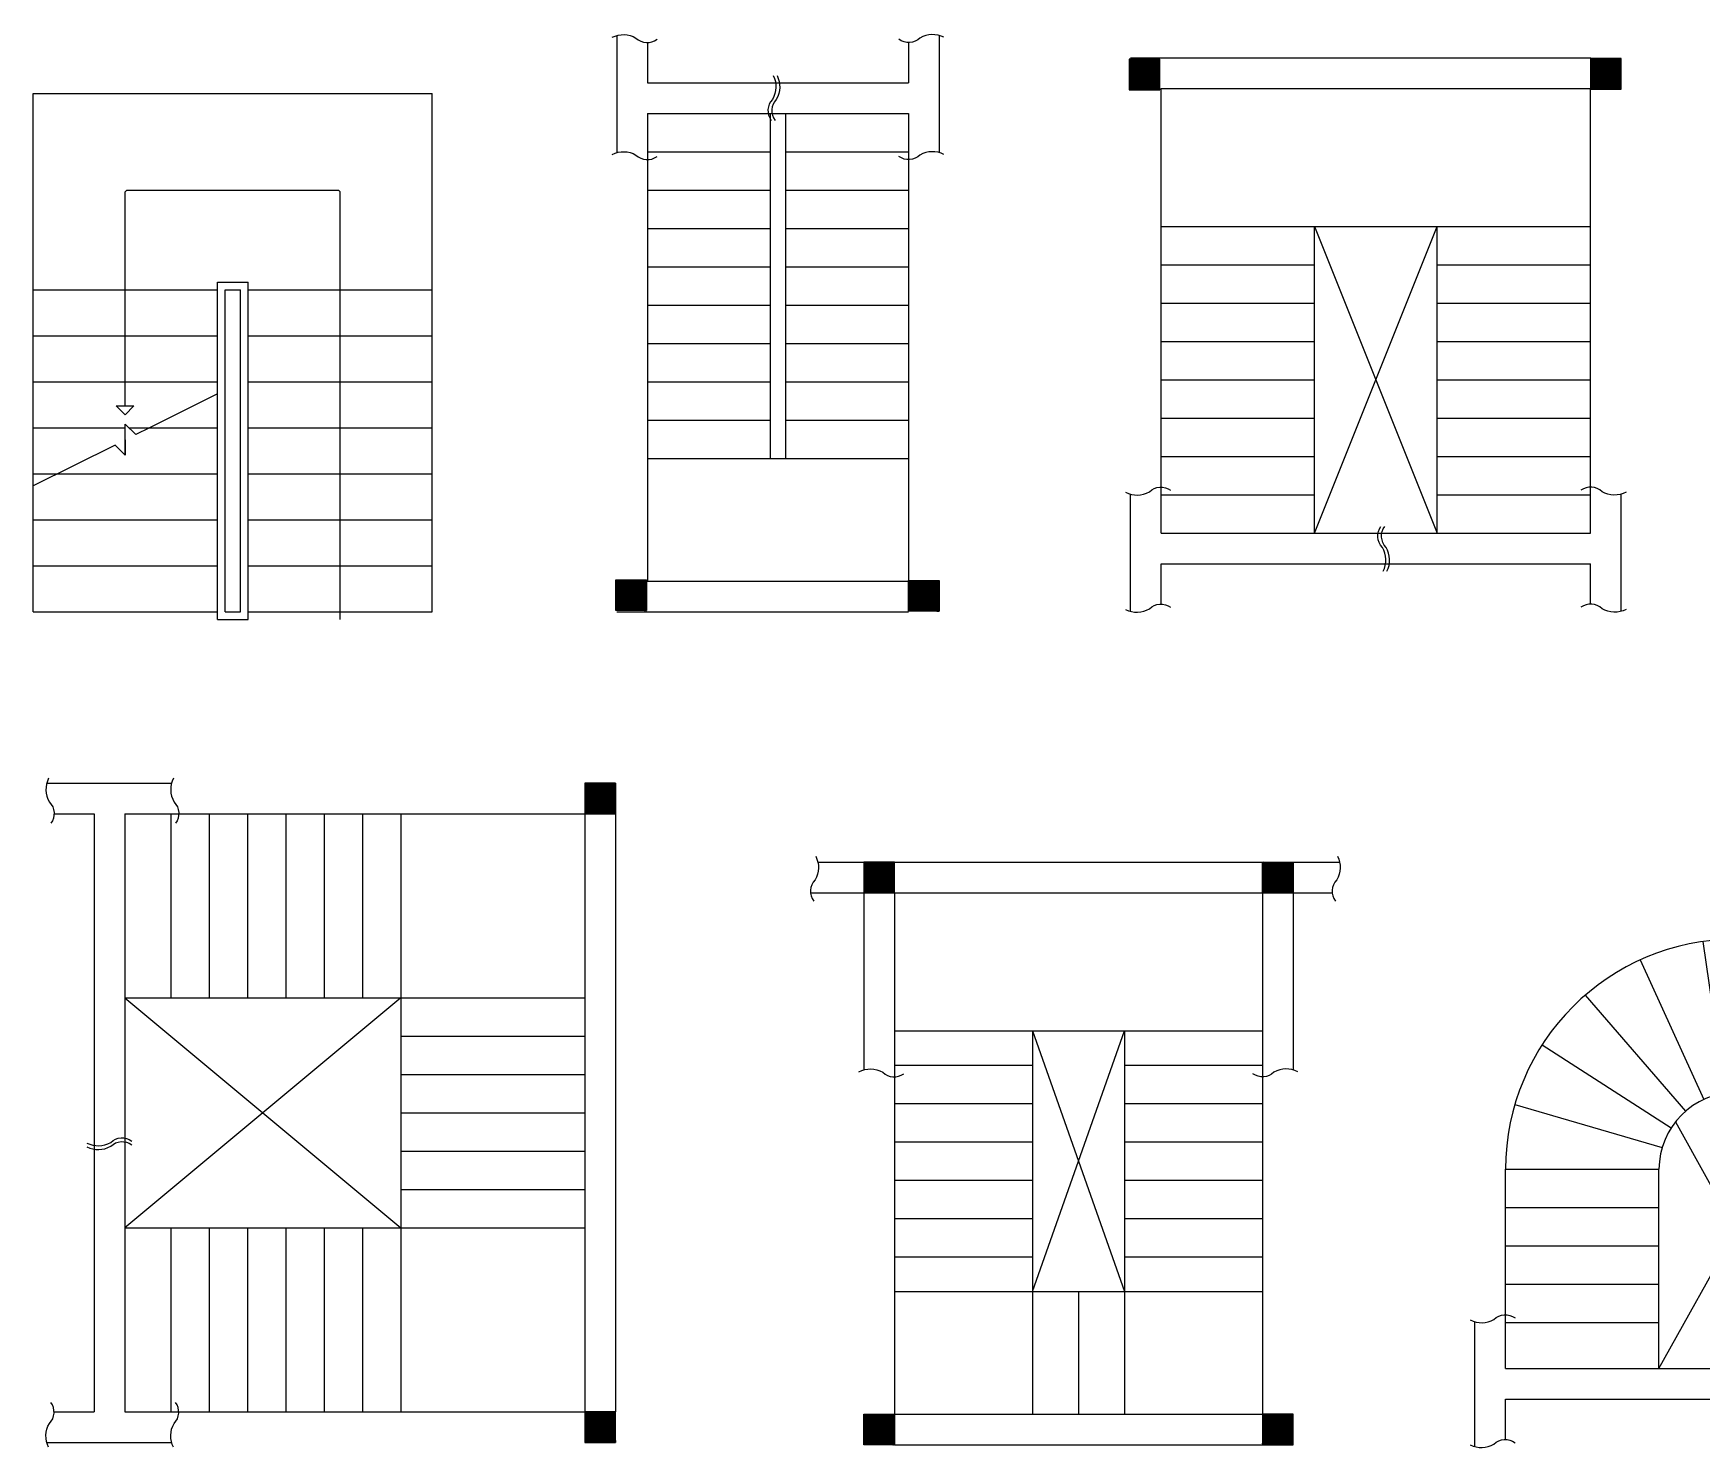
# Model space of a CAD drawing. Header units: millimetres. Extents: x 21.2 to 50.9, y 4.4 to 20.1.
# Drawn here: x 32.21 to 43.09, y 4.39 to 13.62 of the extents above; entities that cross this region are included whole.
import ezdxf

# ---------------------------------------------------------------- set-up
doc = ezdxf.new("R2010")
doc.units = ezdxf.units.MM

# ---------------------------------------------------------------- blocks, each defined once
blk = doc.blocks.new('A$C7A17705F')
at = {"color": 0}
for p, q in [((0, 3430), (2600, 3430)), ((600, 2790), (610, 2800)), ((600, 1393), (600, 2790)), ((610, 2800), (1990, 2800)), ((1990, 2800), (2000, 2790)), ((2000, 0), (2000, 2790)), ((1200, 1472), (1200, 2200)), ((1200, 2200), (1400, 2200)), ((1400, 0), (1400, 2200)), ((0, 2150), (1200, 2150)), ((1250, 50), (1250, 2150)), ((1250, 2150), (1350, 2150)), ((1350, 50), (1350, 2150)), ((1400, 2150), (2600, 2150)), ((0, 1850), (1200, 1850)), ((1400, 1850), (2600, 1850)), ((0, 1550), (1200, 1550)), ((1400, 1550), (2600, 1550)), ((1200, 0), (1200, 1472)), ((0, 1250), (600, 1250)), ((600, 1172), (600, 1275)), ((625, 1250), (757, 1250)), ((757, 1250), (1200, 1250)), ((1400, 1250), (2600, 1250)), ((600, 1072), (600, 1172)), ((0, 950), (1200, 950)), ((1400, 950), (2600, 950)), ((0, 650), (1200, 650)), ((1400, 650), (2600, 650)), ((0, 350), (1200, 350)), ((1400, 350), (2600, 350)), ((0, 50), (1200, 50)), ((1250, 50), (1350, 50)), ((1400, 50), (2600, 50)), ((1200, 0), (1400, 0))]:
    blk.add_line(p, q, dxfattribs=at)
for p, q in [((0, 50), (0, 3430)), ((2600, 2150), (2600, 3430)), ((2600, 50), (2600, 2150)), ((1200, 1472), (757, 1250)), ((540, 1393), (656, 1393)), ((598, 1335), (540, 1393)), ((656, 1393), (598, 1335)), ((669, 1206), (600, 1275)), ((757, 1250), (669, 1206)), ((533, 1138), (0, 872)), ((600, 1072), (533, 1138)), ((600, 1172), (600, 1072))]:
    blk.add_line(p, q)
blk = doc.blocks.new('*X33')
at = {"color": 0}
for p, q in [((30550, 32250), (30750, 32450)), ((30550, 32251), (30749, 32450)), ((30550, 32253), (30747, 32450)), ((30550, 32254), (30746, 32450)), ((30550, 32256), (30744, 32450)), ((30550, 32257), (30743, 32450)), ((30550, 32258), (30742, 32450)), ((30550, 32260), (30740, 32450)), ((30550, 32261), (30739, 32450)), ((30550, 32263), (30737, 32450)), ((30550, 32264), (30736, 32450)), ((30550, 32266), (30734, 32450)), ((30550, 32267), (30733, 32450)), ((30550, 32268), (30732, 32450)), ((30550, 32270), (30730, 32450)), ((30550, 32271), (30729, 32450)), ((30550, 32273), (30727, 32450)), ((30550, 32274), (30726, 32450)), ((30550, 32275), (30725, 32450)), ((30550, 32277), (30723, 32450)), ((30550, 32278), (30722, 32450)), ((30550, 32280), (30720, 32450)), ((30550, 32281), (30719, 32450)), ((30550, 32283), (30717, 32450)), ((30550, 32284), (30716, 32450)), ((30550, 32285), (30715, 32450)), ((30550, 32287), (30713, 32450)), ((30550, 32288), (30712, 32450)), ((30550, 32290), (30710, 32450)), ((30550, 32291), (30709, 32450)), ((30550, 32292), (30708, 32450)), ((30550, 32294), (30706, 32450)), ((30550, 32295), (30705, 32450)), ((30550, 32297), (30703, 32450)), ((30550, 32298), (30702, 32450)), ((30550, 32299), (30701, 32450)), ((30550, 32301), (30699, 32450)), ((30550, 32302), (30698, 32450)), ((30550, 32304), (30696, 32450)), ((30550, 32305), (30695, 32450)), ((30550, 32307), (30693, 32450)), ((30550, 32308), (30692, 32450)), ((30550, 32309), (30691, 32450)), ((30550, 32311), (30689, 32450)), ((30550, 32312), (30688, 32450)), ((30550, 32314), (30686, 32450)), ((30550, 32315), (30685, 32450)), ((30550, 32316), (30684, 32450)), ((30550, 32318), (30682, 32450)), ((30550, 32319), (30681, 32450)), ((30550, 32321), (30679, 32450)), ((30550, 32322), (30678, 32450)), ((30550, 32324), (30676, 32450)), ((30550, 32325), (30675, 32450)), ((30550, 32326), (30674, 32450)), ((30550, 32328), (30672, 32450)), ((30550, 32329), (30671, 32450)), ((30550, 32331), (30669, 32450)), ((30550, 32332), (30668, 32450)), ((30550, 32333), (30667, 32450)), ((30550, 32335), (30665, 32450)), ((30550, 32336), (30664, 32450)), ((30550, 32338), (30662, 32450)), ((30550, 32339), (30661, 32450)), ((30550, 32341), (30659, 32450)), ((30550, 32342), (30658, 32450)), ((30550, 32343), (30657, 32450)), ((30550, 32345), (30655, 32450)), ((30550, 32346), (30654, 32450)), ((30550, 32348), (30652, 32450)), ((30550, 32349), (30651, 32450)), ((30550, 32350), (30650, 32450)), ((30550, 32352), (30648, 32450)), ((30550, 32353), (30647, 32450)), ((30550, 32355), (30645, 32450)), ((30550, 32356), (30644, 32450)), ((30550, 32357), (30643, 32450)), ((30550, 32359), (30641, 32450)), ((30550, 32360), (30640, 32450)), ((30550, 32362), (30638, 32450)), ((30550, 32363), (30637, 32450)), ((30550, 32365), (30635, 32450)), ((30550, 32366), (30634, 32450)), ((30550, 32367), (30633, 32450)), ((30550, 32369), (30631, 32450)), ((30550, 32370), (30630, 32450)), ((30550, 32372), (30628, 32450)), ((30550, 32373), (30627, 32450)), ((30550, 32374), (30626, 32450)), ((30550, 32376), (30624, 32450)), ((30550, 32377), (30623, 32450)), ((30550, 32379), (30621, 32450)), ((30550, 32380), (30620, 32450)), ((30550, 32382), (30618, 32450)), ((30550, 32383), (30617, 32450)), ((30550, 32384), (30616, 32450)), ((30550, 32386), (30614, 32450)), ((30550, 32387), (30613, 32450)), ((30550, 32389), (30611, 32450)), ((30550, 32390), (30610, 32450)), ((30550, 32391), (30609, 32450)), ((30550, 32393), (30607, 32450)), ((30550, 32394), (30606, 32450)), ((30550, 32396), (30604, 32450)), ((30550, 32397), (30603, 32450)), ((30550, 32398), (30602, 32450)), ((30550, 32400), (30600, 32450)), ((30550, 32401), (30599, 32450)), ((30550, 32403), (30597, 32450)), ((30550, 32404), (30596, 32450)), ((30550, 32406), (30594, 32450)), ((30550, 32407), (30593, 32450)), ((30550, 32408), (30592, 32450)), ((30550, 32410), (30590, 32450)), ((30550, 32411), (30589, 32450)), ((30550, 32413), (30587, 32450)), ((30550, 32414), (30586, 32450)), ((30550, 32415), (30585, 32450)), ((30550, 32417), (30583, 32450)), ((30550, 32418), (30582, 32450)), ((30550, 32420), (30580, 32450)), ((30550, 32421), (30579, 32450)), ((30550, 32423), (30577, 32450)), ((30550, 32424), (30576, 32450)), ((30550, 32425), (30575, 32450)), ((30550, 32427), (30573, 32450)), ((30550, 32428), (30572, 32450)), ((30550, 32430), (30570, 32450)), ((30550, 32431), (30569, 32450)), ((30550, 32432), (30568, 32450)), ((30550, 32434), (30566, 32450)), ((30550, 32435), (30565, 32450)), ((30550, 32437), (30563, 32450)), ((30550, 32438), (30562, 32450)), ((30550, 32440), (30560, 32450)), ((30550, 32441), (30559, 32450)), ((30550, 32442), (30558, 32450)), ((30550, 32444), (30556, 32450)), ((30550, 32445), (30555, 32450)), ((30550, 32447), (30553, 32450)), ((30550, 32448), (30552, 32450)), ((30550, 32449), (30551, 32450)), ((30551, 32250), (30750, 32449)), ((30553, 32250), (30750, 32447)), ((30554, 32250), (30750, 32446)), ((30556, 32250), (30750, 32444)), ((30557, 32250), (30750, 32443)), ((30558, 32250), (30750, 32442)), ((30560, 32250), (30750, 32440)), ((30561, 32250), (30750, 32439)), ((30563, 32250), (30750, 32437)), ((30564, 32250), (30750, 32436)), ((30566, 32250), (30750, 32434)), ((30567, 32250), (30750, 32433)), ((30568, 32250), (30750, 32432)), ((30570, 32250), (30750, 32430)), ((30571, 32250), (30750, 32429)), ((30573, 32250), (30750, 32427)), ((30574, 32250), (30750, 32426)), ((30575, 32250), (30750, 32425)), ((30577, 32250), (30750, 32423)), ((30578, 32250), (30750, 32422)), ((30580, 32250), (30750, 32420)), ((30581, 32250), (30750, 32419)), ((30583, 32250), (30750, 32417)), ((30584, 32250), (30750, 32416)), ((30585, 32250), (30750, 32415)), ((30587, 32250), (30750, 32413)), ((30588, 32250), (30750, 32412)), ((30590, 32250), (30750, 32410)), ((30591, 32250), (30750, 32409)), ((30592, 32250), (30750, 32408)), ((30594, 32250), (30750, 32406)), ((30595, 32250), (30750, 32405)), ((30597, 32250), (30750, 32403)), ((30598, 32250), (30750, 32402)), ((30599, 32250), (30750, 32401)), ((30601, 32250), (30750, 32399)), ((30602, 32250), (30750, 32398)), ((30604, 32250), (30750, 32396)), ((30605, 32250), (30750, 32395)), ((30607, 32250), (30750, 32393)), ((30608, 32250), (30750, 32392)), ((30609, 32250), (30750, 32391)), ((30611, 32250), (30750, 32389)), ((30612, 32250), (30750, 32388)), ((30614, 32250), (30750, 32386)), ((30615, 32250), (30750, 32385)), ((30616, 32250), (30750, 32384)), ((30618, 32250), (30750, 32382)), ((30619, 32250), (30750, 32381)), ((30621, 32250), (30750, 32379)), ((30622, 32250), (30750, 32378)), ((30624, 32250), (30750, 32376)), ((30625, 32250), (30750, 32375)), ((30626, 32250), (30750, 32374)), ((30628, 32250), (30750, 32372)), ((30629, 32250), (30750, 32371)), ((30631, 32250), (30750, 32369)), ((30632, 32250), (30750, 32368)), ((30633, 32250), (30750, 32367)), ((30635, 32250), (30750, 32365)), ((30636, 32250), (30750, 32364)), ((30638, 32250), (30750, 32362)), ((30639, 32250), (30750, 32361)), ((30641, 32250), (30750, 32359)), ((30642, 32250), (30750, 32358)), ((30643, 32250), (30750, 32357)), ((30645, 32250), (30750, 32355)), ((30646, 32250), (30750, 32354)), ((30648, 32250), (30750, 32352)), ((30649, 32250), (30750, 32351)), ((30650, 32250), (30750, 32350)), ((30652, 32250), (30750, 32348)), ((30653, 32250), (30750, 32347)), ((30655, 32250), (30750, 32345)), ((30656, 32250), (30750, 32344)), ((30657, 32250), (30750, 32343)), ((30659, 32250), (30750, 32341)), ((30660, 32250), (30750, 32340)), ((30662, 32250), (30750, 32338)), ((30663, 32250), (30750, 32337)), ((30665, 32250), (30750, 32335)), ((30666, 32250), (30750, 32334)), ((30667, 32250), (30750, 32333)), ((30669, 32250), (30750, 32331)), ((30670, 32250), (30750, 32330)), ((30672, 32250), (30750, 32328)), ((30673, 32250), (30750, 32327)), ((30674, 32250), (30750, 32326)), ((30676, 32250), (30750, 32324)), ((30677, 32250), (30750, 32323)), ((30679, 32250), (30750, 32321)), ((30680, 32250), (30750, 32320)), ((30682, 32250), (30750, 32318)), ((30683, 32250), (30750, 32317)), ((30684, 32250), (30750, 32316)), ((30686, 32250), (30750, 32314)), ((30687, 32250), (30750, 32313)), ((30689, 32250), (30750, 32311)), ((30690, 32250), (30750, 32310)), ((30691, 32250), (30750, 32309)), ((30693, 32250), (30750, 32307)), ((30694, 32250), (30750, 32306)), ((30696, 32250), (30750, 32304)), ((30697, 32250), (30750, 32303)), ((30698, 32250), (30750, 32302)), ((30700, 32250), (30750, 32300)), ((30701, 32250), (30750, 32299)), ((30703, 32250), (30750, 32297)), ((30704, 32250), (30750, 32296)), ((30706, 32250), (30750, 32294)), ((30707, 32250), (30750, 32293)), ((30708, 32250), (30750, 32292)), ((30710, 32250), (30750, 32290)), ((30711, 32250), (30750, 32289)), ((30713, 32250), (30750, 32287)), ((30714, 32250), (30750, 32286)), ((30715, 32250), (30750, 32285)), ((30717, 32250), (30750, 32283)), ((30718, 32250), (30750, 32282)), ((30720, 32250), (30750, 32280)), ((30721, 32250), (30750, 32279)), ((30723, 32250), (30750, 32277)), ((30724, 32250), (30750, 32276)), ((30725, 32250), (30750, 32275)), ((30727, 32250), (30750, 32273)), ((30728, 32250), (30750, 32272)), ((30730, 32250), (30750, 32270)), ((30731, 32250), (30750, 32269)), ((30732, 32250), (30750, 32268)), ((30734, 32250), (30750, 32266)), ((30735, 32250), (30750, 32265)), ((30737, 32250), (30750, 32263)), ((30738, 32250), (30750, 32262)), ((30740, 32250), (30750, 32260)), ((30741, 32250), (30750, 32259)), ((30742, 32250), (30750, 32258)), ((30744, 32250), (30750, 32256)), ((30745, 32250), (30750, 32255)), ((30747, 32250), (30750, 32253)), ((30748, 32250), (30750, 32252)), ((30749, 32250), (30750, 32251))]:
    blk.add_line(p, q, dxfattribs=at)
blk = doc.blocks.new('*U32')
at = {"color": 0}
for p, q in [((0, 0), (0, 200)), ((0, 200), (200, 200)), ((200, 200), (200, 0)), ((200, 0), (0, 0))]:
    blk.add_line(p, q, dxfattribs=at)
blk = doc.blocks.new('*U34')
blk.add_blockref('*X33', (-30550, -32250))
at = {"color": 0}
blk.add_blockref('*U32', (0, 0), dxfattribs=at)
blk = doc.blocks.new('COT')
at = {"color": 0, "linetype": 'ByBlock'}
blk.add_blockref('*U34', (-100, -100), dxfattribs=at)
blk = doc.blocks.new('A$C0C1273EC')
for points in [[(0, 3747, -0.256301), (155, 3742, 0.370366), (293, 3734)], [(2163, 3747, 0.256301), (2007, 3742, -0.370366), (1869, 3734)], [(1050, 3498, -0.256301), (1045, 3342, 0.370366), (1037, 3205)], [(1075, 3498, -0.256301), (1070, 3342, 0.370366), (1062, 3205)], [(0, 2983, -0.256301), (155, 2979, 0.370366), (293, 2970)], [(2163, 2983, 0.256301), (2007, 2979, -0.370366), (1869, 2970)]]:
    blk.add_lwpolyline(points, format="xyb")
for points in [[(31, 3759), (31, 2996)], [(231, 3712), (231, 3450)], [(1931, 3712), (1931, 3450)], [(2131, 3759), (2131, 2996)], [(231, 3450), (1314, 3450)], [(939, 3450), (1931, 3450)], [(231, 3250), (231, 200)], [(231, 3250), (1265, 3250)], [(890, 3250), (1931, 3250)], [(1031, 3250), (1031, 1000)], [(1131, 3250), (1131, 1000)], [(1931, 3250), (1931, 200)], [(231, 3000), (1031, 3000)], [(1131, 3000), (1931, 3000)], [(231, 2750), (1031, 2750)], [(1131, 2750), (1931, 2750)], [(231, 2500), (1031, 2500)], [(1131, 2500), (1931, 2500)], [(231, 2250), (1031, 2250)], [(1131, 2250), (1931, 2250)], [(231, 2000), (1031, 2000)], [(1131, 2000), (1931, 2000)], [(231, 1750), (1031, 1750)], [(1131, 1750), (1931, 1750)], [(231, 1500), (1031, 1500)], [(1131, 1500), (1931, 1500)], [(231, 1250), (1031, 1250)], [(1131, 1250), (1931, 1250)], [(231, 1000), (1931, 1000)], [(231, 200), (1931, 200)], [(31, 0), (1933, 0)]]:
    blk.add_lwpolyline(points)
for p in [(123, 109), (2031, 104)]:
    blk.add_blockref('COT', p)
blk = doc.blocks.new('A$C59F82635')
for p, q in [((1231, 513), (2031, 2513)), ((1231, 2513), (2031, 513))]:
    blk.add_line(p, q)
for points in [[(31, 3613), (3033, 3613)], [(231, 513), (231, 3413)], [(231, 3413), (3031, 3413)], [(3031, 513), (3031, 3413)], [(231, 2513), (3031, 2513)], [(1231, 513), (1231, 2513)], [(2031, 513), (2031, 2513)], [(231, 2263), (1231, 2263)], [(2031, 2263), (3031, 2263)], [(231, 2013), (1231, 2013)], [(2031, 2013), (3031, 2013)], [(231, 1763), (1231, 1763)], [(2031, 1763), (3031, 1763)], [(231, 1513), (1231, 1513)], [(2031, 1513), (3031, 1513)], [(231, 1263), (1231, 1263)], [(2031, 1263), (3031, 1263)], [(231, 1013), (1231, 1013)], [(231, 1013), (1231, 1013)], [(2031, 1013), (3031, 1013)], [(2031, 1013), (3031, 1013)], [(31, 4), (31, 767)], [(231, 763), (1231, 763)], [(2031, 763), (3031, 763)], [(3231, 4), (3231, 767)], [(231, 513), (2165, 513)], [(1090, 513), (3031, 513)], [(231, 313), (2214, 313)], [(231, 51), (231, 313)], [(1139, 313), (3031, 313)], [(3031, 51), (3031, 313)]]:
    blk.add_lwpolyline(points)
for points in [[(0, 780, 0.256301), (155, 784, -0.370366), (293, 793)], [(3263, 780, -0.256301), (3107, 784, 0.370366), (2969, 793)], [(1679, 265, 0.256301), (1674, 421, -0.370366), (1665, 558)], [(1704, 265, 0.256301), (1699, 421, -0.370366), (1690, 558)], [(0, 16, 0.256301), (155, 21, -0.370366), (293, 30)], [(3263, 16, -0.256301), (3107, 21, 0.370366), (2969, 30)]]:
    blk.add_lwpolyline(points, format="xyb")
at = {"xscale": -1, "rotation": 180}
for p in [(123, 3505), (3131, 3509)]:
    blk.add_blockref('COT', p, dxfattribs=at)
blk = doc.blocks.new('A$C3F055ED7')
for p, q in [((48, 3800), (3451, 3800)), ((347, 3800), (347, 2446)), ((3147, 3800), (3147, 2446)), ((0, 3600), (3403, 3600)), ((547, 3600), (547, 2700)), ((2947, 3600), (2947, 2700)), ((547, 2700), (547, 200)), ((547, 2700), (2947, 2700)), ((1447, 2700), (2047, 1000)), ((1447, 1000), (2047, 2700)), ((1447, 2700), (1447, 200)), ((2047, 2700), (2047, 200)), ((2947, 2700), (2947, 200)), ((547, 2475), (1447, 2475)), ((2047, 2475), (2947, 2475)), ((547, 2225), (1447, 2225)), ((547, 2225), (1447, 2225)), ((2047, 2225), (2947, 2225)), ((2047, 2225), (2947, 2225)), ((547, 1975), (1447, 1975)), ((2047, 1975), (2947, 1975)), ((547, 1725), (1447, 1725)), ((2047, 1725), (2947, 1725)), ((547, 1475), (1447, 1475)), ((2047, 1475), (2947, 1475)), ((547, 1225), (1447, 1225)), ((2047, 1225), (2947, 1225)), ((547, 1000), (2947, 1000)), ((1747, 1000), (1747, 200)), ((547, 200), (2947, 200)), ((547, 0), (2947, 0))]:
    blk.add_line(p, q)
for points in [[(34, 3838, -0.256301), (30, 3683, 0.370366), (21, 3545)], [(3437, 3838, -0.256301), (3432, 3683, 0.370366), (3423, 3545)], [(315, 2433, -0.256301), (471, 2429, 0.370366), (608, 2420)], [(3178, 2433, 0.256301), (3022, 2429, -0.370366), (2885, 2420)]]:
    blk.add_lwpolyline(points, format="xyb")
at = {"xscale": -1, "rotation": 180}
blk.add_blockref('COT', (447, 3700), dxfattribs=at)
at = {"rotation": 180}
blk.add_blockref('COT', (3047, 3700), dxfattribs=at)
blk.add_blockref('COT', (447, 100))
at = {"xscale": -1}
blk.add_blockref('COT', (3047, 100), dxfattribs=at)
blk = doc.blocks.new('A$C4B0B7235')
for p, q in [((2313, 2931), (513, 1431)), ((513, 2931), (2313, 1431))]:
    blk.add_line(p, q)
for points in [[(16, 4363, 0.256301), (21, 4207, -0.370366), (30, 4069)], [(830, 4363, 0.256301), (834, 4207, -0.370366), (843, 4069)], [(265, 1984, 0.256301), (421, 1988, -0.370366), (558, 1997)], [(265, 1959, 0.256301), (421, 1963, -0.370366), (558, 1972)], [(16, 0, -0.256301), (21, 155, 0.370366), (30, 293)], [(830, 0, -0.256301), (834, 155, 0.370366), (843, 293)]]:
    blk.add_lwpolyline(points, format="xyb")
for points in [[(4, 4331), (817, 4331)], [(3713, 4331), (3713, 230)], [(51, 4131), (313, 4131)], [(313, 4131), (313, 1249)], [(513, 4131), (3513, 4131)], [(513, 4131), (513, 1298)], [(813, 4131), (813, 2931)], [(1063, 4131), (1063, 2931)], [(1313, 4131), (1313, 2931)], [(1563, 4131), (1563, 2931)], [(1813, 4131), (1813, 2931)], [(2063, 4131), (2063, 2931)], [(2313, 4131), (2313, 231)], [(3513, 4131), (3513, 231)], [(513, 3073), (513, 231)], [(313, 3024), (313, 231)], [(513, 2931), (3513, 2931)], [(2313, 2681), (3513, 2681)], [(2313, 2431), (3513, 2431)], [(2313, 2181), (3513, 2181)], [(2313, 1931), (3513, 1931)], [(2313, 1681), (3513, 1681)], [(513, 1431), (3513, 1431)], [(813, 1431), (813, 231)], [(1063, 1431), (1063, 231)], [(1313, 1431), (1313, 231)], [(1563, 1431), (1563, 231)], [(1813, 1431), (1813, 231)], [(2063, 1431), (2063, 231)], [(51, 231), (313, 231)], [(513, 231), (3513, 231)], [(4, 31), (817, 31)]]:
    blk.add_lwpolyline(points)
at = {"xscale": -1, "rotation": 90}
for p in [(3612, 4231), (3613, 132)]:
    blk.add_blockref('COT', p, dxfattribs=at)
blk = doc.blocks.new('A$C53DA0B22')
for p, q in [((1231, 513), (2125, 2121)), ((1338, 2121), (2231, 513)), ((231, 513), (231, 1813)), ((1231, 513), (1231, 1813)), ((2231, 513), (2231, 1813)), ((3231, 513), (3231, 1813))]:
    blk.add_line(p, q)
for points in [[(1518, 3298), (1660, 2308)], [(1945, 3298), (1802, 2308)], [(1108, 3178), (1524, 2268)], [(2354, 3178), (1939, 2268)], [(749, 2947), (1404, 2191)], [(2714, 2947), (2059, 2191)], [(469, 2624), (1311, 2083)], [(2993, 2624), (2152, 2083)], [(292, 2236), (1252, 1954)], [(3171, 2236), (2211, 1954)], [(231, 1813), (1231, 1813)], [(3231, 1813), (2231, 1813)], [(231, 1563), (1231, 1563)], [(2231, 1563), (3231, 1563)], [(231, 1313), (1231, 1313)], [(2231, 1313), (3231, 1313)], [(231, 1063), (1231, 1063)], [(2231, 1063), (3231, 1063)], [(31, 4), (31, 817)], [(231, 813), (1231, 813)], [(2231, 813), (3231, 813)], [(3431, 4), (3431, 817)], [(231, 513), (2365, 513)], [(1090, 513), (3231, 513)], [(231, 313), (2414, 313)], [(231, 51), (231, 313)], [(1139, 313), (3231, 313)], [(3231, 51), (3231, 313)]]:
    blk.add_lwpolyline(points)
for points in [[(0, 830, 0.256301), (155, 834, -0.370366), (293, 843)], [(3463, 830, -0.256301), (3307, 834, 0.370366), (3169, 843)], [(1679, 265, 0.256301), (1674, 421, -0.370366), (1665, 558)], [(1704, 265, 0.256301), (1699, 421, -0.370366), (1690, 558)], [(0, 16, 0.256301), (155, 21, -0.370366), (293, 30)], [(3463, 16, -0.256301), (3307, 21, 0.370366), (3169, 30)]]:
    blk.add_lwpolyline(points, format="xyb")
for radius in [1500, 500]:
    blk.add_arc((1731, 1813), radius, 0, 180)

msp = doc.modelspace()

# ---------------------------------------------------------------- block references
at = {"xscale": 0.001, "yscale": 0.001, "zscale": 0.001}
for name, p in [('A$C0C1273EC', (35.988, 9.846)), ('A$C59F82635', (39.336, 9.846)), ('A$C7A17705F', (32.213, 9.796)), ('A$C4B0B7235', (32.297, 4.399)), ('A$C3F055ED7', (37.281, 4.415)), ('A$C53DA0B22', (41.583, 4.399))]:
    msp.add_blockref(name, p, dxfattribs=at)

doc.saveas('drawing.dxf')
